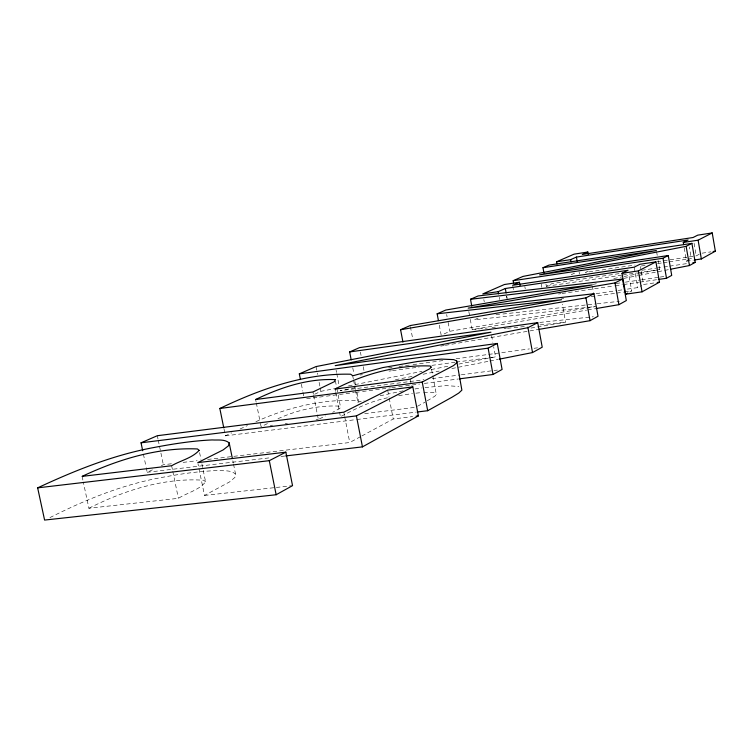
<?xml version="1.0" encoding="UTF-8"?>
<svg xmlns="http://www.w3.org/2000/svg" width="753" height="753" viewBox="0 0 753 753"><rect width="100%" height="100%" fill="white"/><g stroke="black" fill="none" stroke-linecap="round" stroke-linejoin="round"><path stroke-width="0.56" stroke-dasharray="3.77 2.82" d="M233.515 464.121L235.557 474.183L234.908 477.393L229.656 481.864L204.496 495.427L197.992 463.763M336.873 388.482L340.356 406.206L339.914 408.305L332.666 412.362M201.898 463.857L205.588 481.854C198.933 490.212 187.215 492.763 178.386 498.326L88.892 508.266L83.319 482.071M431.573 369.384L436.307 394.337L434.933 396.125L426.96 400.991M207.621 459.462L349.75 442.51L360.875 436.486M361.882 435.94L393.235 418.979L412.653 416.578M417.482 406.253L424.965 402.206M629.706 292.004L631.701 290.922L628.651 273.716M627.4 289.105L637.819 287.599L641.65 285.519M684.232 247.944L686.52 261.159L689.409 259.587M689.334 256.905L696.252 255.869L700.892 253.356M341.438 416.183C356.084 408.455 371.125 401.029 387.513 397.81M319.385 418.95L325.512 415.91M588.281 271.108L585.523 272.417L635.127 265.009M88.892 508.266C124.17 490.41 164.041 477.458 203.903 480.263L205.588 481.854M267.447 423.619L261.084 426.631L260.171 422.113M49.914 517.603C85.08 499.917 121.807 484.838 160.681 477.666C179.741 474.051 198.999 471.077 218.426 470.569C224.159 471.058 231.011 469.844 235.557 474.183M146.242 467.735L147.193 472.272L153.254 469.448M161.33 465.683L163.345 464.742L172.663 463.632M224.008 428.994L225.401 435.836L231.698 432.9M240.094 428.984L247.445 425.558M314.679 394.233L320.9 391.334L334.69 388.614M444.072 333.946L449.805 331.273L595.971 306.471M478.146 318.067L474.343 319.837L594.814 306.603M545.963 284.097L546.358 286.281L552.269 283.533L620.83 273.377M571.16 274.723L575.254 272.821M277.951 418.734C297.256 409.98 319.253 404.85 340.356 406.206M255.898 421.708C286.959 407.599 321.663 399.099 355.821 400.54L357.854 402.196L364.085 400.398M380.133 395.796L403.674 390.713M348.47 385.884L422.009 371.361M431.196 369.544L449.579 365.92M458.775 364.104L495.54 356.837L493.667 346.766M355.096 387.72L340.121 390.685L424.014 379.691M395.419 379.728L412.7 376.312M423.073 374.25L439.206 371.06M451.875 368.546L488.744 361.242M489.902 361.016L497.968 359.416M613.77 278.506L622.957 276.718M624.105 276.492L639.043 273.574M640.191 273.358L659.713 269.546L658.141 260.585M592.649 284.483L598.409 283.354M623.766 278.394L637.603 275.683M638.751 275.466L668.72 269.602M398.648 395.636L412.493 393.574M470.286 319.423L472.197 329.607L586.559 310.17M587.707 309.972L594.644 308.796M440.759 346.098L444.232 345.505M445.39 345.307L537.962 329.541M530.997 328.063L565.625 322.218L562.359 304.212M414.941 388.962L421.699 387.936M702.003 253.187L710.898 251.86M657.04 261.733L688.176 257.074M641.321 265.997L647.138 265.131M657.604 263.569L662.254 262.872M663.421 262.703L668.071 262.006M669.238 261.837L686.68 259.239M687.847 259.06L691.329 258.543L689.324 246.956M686.52 261.159L693.362 260.143M641.744 270.28L655.694 268.209M656.851 268.04L662.668 267.183M663.826 267.014L668.476 266.317M669.633 266.148L687.065 263.569M546.358 286.281L621.545 275.184M622.703 275.005L636.577 272.963M637.735 272.784L659.713 269.546M616.086 283.514L620.726 282.836M625.357 282.159L640.427 279.956M641.584 279.787L658.969 277.245M660.127 277.076L664.767 276.398M558.528 293.999L560.844 293.661M562.011 293.491L614.26 285.886M615.417 285.716L622.383 284.7M623.55 284.53L638.638 282.337M639.796 282.168L657.218 279.627M653.792 282.996L643.561 284.483L640.398 266.506M561.409 298.649L563.724 298.32M596.141 293.632L616.98 290.62M618.138 290.451L622.769 289.783M591.199 296.757L615.502 293.256M616.66 293.086L623.597 292.089M624.755 291.919L631.701 290.922M388.557 367.906L392.049 367.436M399.034 366.495L411.844 364.763M413.002 364.612L443.272 360.527M456.073 358.805L487.502 354.569M488.669 354.409L529.415 348.921M534.065 348.291L537.557 347.82M360.085 374.994L362.4 374.683M389.028 371.116L391.344 370.805M392.501 370.655L419.129 367.078M431.864 365.374L455.019 362.268M456.177 362.118L495.54 356.837M432.175 378.618L460.139 374.947M461.307 374.796L497.432 370.062M306.64 398.761L318.293 397.245M319.46 397.095L325.277 396.332M326.444 396.182L354.399 392.539M355.567 392.388L361.393 391.626M362.56 391.475L390.515 387.833M391.682 387.682L397.509 386.92M398.666 386.769L404.493 386.007M405.66 385.856L419.637 384.039M424.297 383.428L458.078 379.023M270.252 425.483L272.539 425.2M285.142 423.619L287.43 423.337M316.072 419.741L318.368 419.459M364.725 413.651L415.609 407.269M225.401 435.836L355.614 419.656M356.771 419.515L416.07 412.145M183.148 462.38L197.135 460.714M147.193 472.272L270.534 457.72M281.01 456.487L285.66 455.932M425.012 387.522L446.256 385.64L458.869 386.487M415.91 393.188L421.595 392.548M204.496 495.427L275.165 487.577M276.323 487.455L291.383 485.779M495.926 314.773L501.743 314.133M502.91 314.01L596.047 303.864M597.214 303.732L619.333 301.322M472.197 329.607L487.342 327.997M492.001 327.499L495.493 327.131M539.769 322.435L593.355 316.749M503.992 328.685L506.317 328.44M507.484 328.317L527.251 326.247M540.042 324.901L565.625 322.218M423.751 392.417L432.467 392.341L435.366 393.057L436.307 394.337M82.105 476.376L83.075 480.932M143.409 454.144L146.007 466.606M171.637 465.74L172.559 470.23M172.795 471.359L178.386 498.326M157.321 435.714L158.017 439.065M158.243 440.185L163.345 464.742M199.592 452.609L200.976 459.358M232.828 460.77L233.289 463.001M255.625 399.523L256.086 401.782M256.312 402.911L259.945 420.983M301.36 384.171L302.725 391.042M302.951 392.191L303.854 396.775M335.358 380.726L336.657 387.371M335.019 389.075L335.471 391.372M335.697 392.52L339.302 410.94M339.528 412.089L340.205 415.543M316.025 366.579L317.568 374.457M319.121 382.336L320.016 386.835M320.232 387.955L320.9 391.334M312.937 391.984L313.389 394.271M313.615 395.41L317.229 413.736M317.455 414.875L318.142 418.31M352.752 367.822L353.854 373.497M354.842 381.3L355.51 384.764M357.091 392.84L358.889 402.064M352.677 375.681L353.355 379.136M353.581 380.293L354.475 384.905M354.701 386.054L355.378 389.508M355.604 390.666L357.854 402.196M336.102 370.194L336.553 372.471M336.77 373.61L339.001 384.999M343.81 412.183L344.469 415.552M344.686 416.673L349.75 442.51M387.673 390.139L389.009 397.066M389.226 398.215L393.235 418.979M360.405 352.112L361.064 355.482M363.238 366.711L364.113 371.201M410.385 326.67L412.719 338.888M410.225 379.173L411.514 385.913M439.281 325.108L441.202 335.283M446.651 314.509L447.075 316.749M448.12 322.331L449.805 331.273M491.587 335.574L492.829 342.286M483.821 299.553L484.245 301.802M468.808 311.516L469.448 314.905M512.793 286.394L513.405 289.707M506.76 296.315L507.174 298.546M506.543 296.061L506.967 298.367M499.239 297.284L499.653 299.543M541.219 283.966L541.84 287.364M524.822 286.554L525.236 288.804M592.319 286.093L593.533 292.889M579.066 271.786L579.481 274.045M634.205 267.174L637.819 287.599M656.578 251.615L657.36 256.095M694.068 243.247L696.252 255.869"/><path stroke-width="1.13" d="M229.194 442.886L228.479 445.785L223.142 449.918L197.757 462.634L285.839 452.167L292.541 485.647L276.153 494.74L44.596 520.069L37.65 487.85C75.055 470.437 113.618 454.859 154.393 447.423C173.472 443.818 192.73 440.769 212.167 439.94C217.824 440.336 224.479 438.943 229.194 442.886L232.376 458.53M285.66 455.932L362.457 446.877L418.367 415.872L412.813 386.873L387.673 390.139L343.81 412.183L157.321 435.714L141.037 442.811L142.694 450.746M417.228 412.004L427.695 410.705L452.129 397.151L458.756 393.075L461.881 390.148L456.723 360.979L453.795 359.623L441.239 359.096L417.811 361.449L382.788 367.596L353.712 375.54L352.677 375.681L350.682 374.222C304.993 373.074 260.538 388.972 219.829 408.484L223.773 427.855M459.245 378.872L493.027 374.476L502.091 369.45L497.262 343.453L335.207 365.638L527.957 327.668L537.727 322.651L542.216 347.199L532.531 352.564L499.117 359.19M539.12 329.343L590.041 320.674L598.014 316.251L593.976 293.726L468.178 308.118L615.032 282.902L622.505 279.062L626.317 300.56L618.9 304.673L595.802 308.598M519.438 282.271L504.406 284.512L482.777 293.934L498.194 291.656L505.319 288.503L628.049 270.28L622.006 273.32L625.705 294.178L642.064 291.825L659.477 282.177L655.919 261.875L639.994 264.256L634.205 267.174L512.595 285.293L519.438 282.271L520.041 285.547M658.376 279.457L666.509 278.271L671.714 275.382L668.259 255.531L539.562 274.883L686.143 246.335L691.913 243.37L695.198 262.364L689.475 265.536L671.027 269.15M694.511 259.973L701.354 258.957L715.35 251.191L712.216 232.931L697.749 235.152L693.08 237.506L582.304 254.486L587.848 252.039L588.244 254.26M625.705 294.178L627.71 293.096M37.65 487.85L269.301 460.667L285.839 452.167M141.037 442.811L356.404 415.882L412.813 386.873M219.829 408.484L422.226 382.035L453.57 365.563L456.742 362.861L456.723 360.979M300.456 379.587L299.317 373.855L488.123 348.15L497.262 343.453M402.949 342.097L400.587 329.739L585.938 297.859L593.976 293.726M622.006 273.32L638.375 270.901L655.919 261.875M513.574 282.977L513.16 280.7L663.007 258.232L668.259 255.531M683.658 244.64L683.282 242.438L698.116 240.179L712.216 232.931M683.282 242.438L688.129 240L576.422 257.084L570.67 259.625L556.608 261.771L557.022 264.049M299.317 373.855L316.025 366.579L490.956 332.214L349.656 351.933L351.199 359.878M349.656 351.933L359.539 347.622L537.727 322.651M400.587 329.739L410.178 325.569L561.54 299.703L437.145 313.813L438.425 320.59M437.145 313.813L445.804 310.038L592.112 284.954L470.503 299.28L471.783 306.132M470.503 299.28L478.155 295.948L622.505 279.062M513.16 280.7L522.968 276.426L656.381 250.495L542.979 267.71L543.977 273.17M542.979 267.71L548.928 265.122L691.913 243.37M556.608 261.771L574.115 254.147L587.848 252.039M713.129 251.521L715.35 251.191M692.873 262.703L695.198 262.364M657.2 282.507L659.477 282.177M416.08 416.155L418.367 415.872M269.301 460.667L276.153 494.74M356.404 415.882L362.457 446.877M422.226 382.035L427.695 410.705M488.123 348.15L493.027 374.476M505.319 288.503L506.148 292.973M498.194 291.656L498.608 293.905M527.957 327.668L532.531 352.564M585.938 297.859L590.041 320.674M576.422 257.084L577.24 261.611M570.67 259.625L571.085 261.903M615.032 282.902L618.9 304.673M638.375 270.901L642.064 291.825M663.007 258.232L666.509 278.271M698.116 240.179L701.354 258.957M686.143 246.335L689.475 265.536M335.141 379.625L334.661 381.526L312.937 391.984L255.625 399.523C280.257 387.579 307.525 378.401 335.141 379.625M199.131 450.36C192.053 458.201 180.569 460.507 171.637 465.74L82.105 476.376C117.929 459.528 157.584 447.216 197.474 448.957L199.131 450.36M431.14 367.116L429.728 368.763L410.225 379.173L335.019 389.075C364.085 373.883 397.386 364.725 430.217 365.986L431.14 367.116"/></g></svg>
